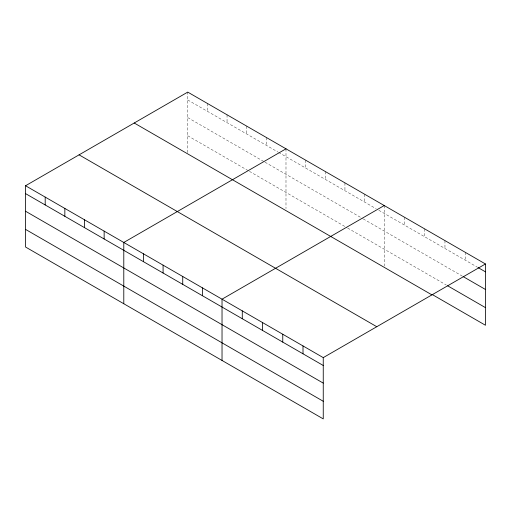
<?xml version="1.0" encoding="UTF-8"?>
<svg xmlns="http://www.w3.org/2000/svg" width="511" height="511" viewBox="0 0 511 511"><rect width="100%" height="100%" fill="white"/><g stroke="black" fill="none" stroke-linecap="round" stroke-linejoin="round"><path stroke-width="0.38" stroke-dasharray="2.56 1.92" d="M187.748 152.61L187.748 92.101M187.748 99.964L277.863 151.991M278.54 152.38L376.102 208.712M378.811 210.276L477.351 267.17M187.748 117.594L264.308 161.795M264.985 162.185L362.548 218.51M363.232 218.906L462.506 276.221M187.748 135.754L248.729 170.955M249.406 171.351L346.969 227.676M347.646 228.066L446.314 285.029M465.208 252.287L465.208 260.156M444.96 240.604L444.96 248.467M424.718 228.915L424.718 236.778M404.476 217.226L404.476 225.089M384.234 205.537L384.234 266.052M364.586 194.193L364.586 202.062M344.938 182.849L344.938 190.718M325.29 171.511L325.29 179.374M305.642 160.167L305.642 168.03M285.988 148.822L285.988 208.565M266.34 137.478L266.34 145.341M246.692 126.134L246.692 133.997M227.044 114.79L227.044 122.653M207.396 103.446L207.396 111.309"/><path stroke-width="0.77" d="M323.252 383.116L323.252 357.623L25.55 185.749L25.55 247.024L323.252 418.899L323.252 383.116L25.55 211.235M432.14 294.477L485.45 325.252L485.45 263.976L187.748 92.101L25.55 185.749M285.988 148.822L123.79 242.463L123.79 303.745M384.234 205.537L222.03 299.184L222.03 360.459M323.252 357.623L485.45 263.976M478.028 267.56L485.45 271.839M463.183 276.611L485.45 289.469M447.662 285.809L485.45 307.628M134.221 123.004L431.923 294.879M79.077 154.846L376.779 326.721M25.55 193.612L323.252 365.486M25.55 229.394L323.252 401.276M303.004 345.934L303.004 353.797M282.762 334.245L282.762 342.115M262.52 322.562L262.52 330.425M242.278 310.873L242.278 318.736M202.382 287.84L202.382 295.703M182.734 276.496L182.734 284.359M163.086 265.152L163.086 273.021M143.438 253.807L143.438 261.677M104.142 231.119L104.142 238.988M84.494 219.775L84.494 227.644M64.846 208.431L64.846 216.3M45.198 197.093L45.198 204.956"/></g></svg>
